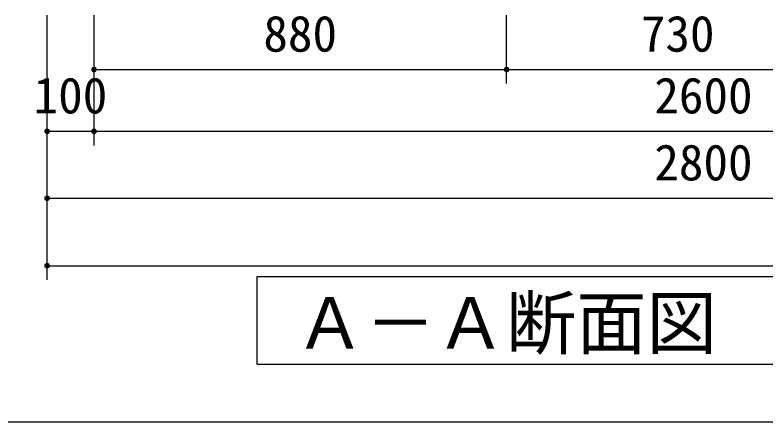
# Model space of a CAD drawing. Units: millimetres, scale not verified. Extents: x -8910 to 8910, y -6308 to 6308.
# Drawn here: x -6142 to -4541, y -5056 to -4188 of the extents above; entities that cross this region are included whole.
import ezdxf
from ezdxf.enums import TextEntityAlignment as Align

# ---------------------------------------------------------------- set-up
doc = ezdxf.new("R2010")
doc.units = ezdxf.units.MM
doc.header["$LTSCALE"] = 30
for name, color, linetype, lineweight in [('0-3_製作', 5, 'Continuous', 25), ('0-4_機器', 2, 'Continuous', 25), ('1-1_Axis_waku', 7, 'Continuous', 25)]:
    doc.layers.add(name, color=color, linetype=linetype, lineweight=lineweight)
doc.styles.add('ＭＳ ゴシック', font='')
doc.styles.get('ＭＳ ゴシック').set_extended_font_data('MS Gothic')

msp = doc.modelspace()

# ---------------------------------------------------------------- linework, layer by layer
at = {"layer": '0-3_製作', "color": 2}
for p, q in [((-6073.85, -4466.11), (-6073.85, -4187.87)), ((-5973.85, -4334.21), (-5973.85, -4187.87)), ((-5973.85, -4466.11), (-5973.85, -4187.87)), ((-5093.85, -4334.21), (-5093.85, -4187.87)), ((-6073.85, -4608.95), (-6073.85, -4436.11))]:
    msp.add_line(p, q, dxfattribs=at)
at = {"layer": '0-3_製作'}
for points in [[(-5979.83, -4303.84), (-5973.85, -4304.21), (-5979.85, -4304.21)], [(-5979.85, -4304.21), (-5976.4, -4309.64), (-5979.8, -4304.97)], [(-5979.85, -4304.21), (-5975.7, -4309.92), (-5976.4, -4309.64)], [(-5973.85, -4304.21), (-5975.7, -4309.92), (-5979.85, -4304.21)], [(-5979.74, -4303.09), (-5973.85, -4304.21), (-5979.83, -4303.84)], [(-5979.8, -4304.97), (-5977.06, -4309.28), (-5979.66, -4305.71)], [(-5979.8, -4304.97), (-5976.4, -4309.64), (-5977.06, -4309.28)], [(-5979.55, -4302.36), (-5973.85, -4304.21), (-5979.74, -4303.09)], [(-5979.66, -4305.71), (-5977.67, -4308.84), (-5979.43, -4306.42)], [(-5979.66, -4305.71), (-5977.06, -4309.28), (-5977.67, -4308.84)], [(-5979.28, -4301.66), (-5973.85, -4304.21), (-5979.55, -4302.36)], [(-5979.43, -4306.42), (-5978.22, -4308.32), (-5979.1, -4307.1)], [(-5979.43, -4306.42), (-5977.67, -4308.84), (-5978.22, -4308.32)], [(-5978.91, -4301), (-5973.85, -4304.21), (-5979.28, -4301.66)], [(-5979.1, -4307.1), (-5978.22, -4308.32), (-5978.7, -4307.74)], [(-5978.47, -4300.39), (-5973.85, -4304.21), (-5978.91, -4301)], [(-5977.95, -4299.84), (-5973.85, -4304.21), (-5978.47, -4300.39)], [(-5977.37, -4299.36), (-5973.85, -4304.21), (-5977.95, -4299.84)], [(-5976.74, -4298.96), (-5973.85, -4304.21), (-5977.37, -4299.36)], [(-5976.74, -4298.96), (-5973.85, -4298.21), (-5973.85, -4304.21)], [(-5976.06, -4298.64), (-5973.85, -4298.21), (-5976.74, -4298.96)], [(-5975.34, -4298.4), (-5973.85, -4298.21), (-5976.06, -4298.64)], [(-5973.85, -4304.21), (-5974.97, -4310.11), (-5975.7, -4309.92)], [(-5974.6, -4298.26), (-5973.85, -4298.21), (-5975.34, -4298.4)], [(-5973.85, -4304.21), (-5974.22, -4310.2), (-5974.97, -4310.11)], [(-5973.85, -4304.21), (-5973.85, -4310.21), (-5974.22, -4310.2)], [(-5973.85, -4298.21), (-5967.85, -4304.21), (-5973.85, -4304.21)], [(-5973.47, -4298.23), (-5967.85, -4304.21), (-5973.85, -4298.21)], [(-5973.85, -4304.21), (-5973.09, -4310.17), (-5973.85, -4310.21)], [(-5973.85, -4304.21), (-5972.35, -4310.03), (-5973.09, -4310.17)], [(-5973.85, -4304.21), (-5971.64, -4309.79), (-5972.35, -4310.03)], [(-5973.85, -4304.21), (-5970.96, -4309.47), (-5971.64, -4309.79)], [(-5973.85, -4304.21), (-5970.32, -4309.07), (-5970.96, -4309.47)], [(-5967.85, -4304.21), (-5970.32, -4309.07), (-5973.85, -4304.21)], [(-5972.72, -4298.32), (-5967.85, -4304.21), (-5973.47, -4298.23)], [(-5971.99, -4298.51), (-5967.85, -4304.21), (-5972.72, -4298.32)], [(-5971.29, -4298.79), (-5967.85, -4304.21), (-5971.99, -4298.51)], [(-5971.29, -4298.79), (-5967.89, -4303.46), (-5967.85, -4304.21)], [(-5970.63, -4299.15), (-5967.89, -4303.46), (-5971.29, -4298.79)], [(-5970.63, -4299.15), (-5968.04, -4302.72), (-5967.89, -4303.46)], [(-5970.02, -4299.59), (-5968.04, -4302.72), (-5970.63, -4299.15)], [(-5967.85, -4304.21), (-5969.74, -4308.59), (-5970.32, -4309.07)], [(-5970.02, -4299.59), (-5968.27, -4302.01), (-5968.04, -4302.72)], [(-5969.47, -4300.11), (-5968.27, -4302.01), (-5970.02, -4299.59)], [(-5967.85, -4304.21), (-5969.22, -4308.04), (-5969.74, -4308.59)], [(-5969.47, -4300.11), (-5968.59, -4301.32), (-5968.27, -4302.01)], [(-5968.99, -4300.69), (-5968.59, -4301.32), (-5969.47, -4300.11)], [(-5967.85, -4304.21), (-5968.78, -4307.43), (-5969.22, -4308.04)], [(-5967.85, -4304.21), (-5968.42, -4306.77), (-5968.78, -4307.43)], [(-5967.85, -4304.21), (-5968.14, -4306.07), (-5968.42, -4306.77)], [(-5967.85, -4304.21), (-5967.95, -4305.34), (-5968.14, -4306.07)], [(-5967.85, -4304.21), (-5967.86, -4304.59), (-5967.95, -4305.34)], [(-5099.84, -4303.84), (-5093.85, -4304.21), (-5099.85, -4304.21)], [(-5099.85, -4304.21), (-5094.97, -4310.11), (-5099.8, -4304.97)], [(-5099.85, -4304.21), (-5094.22, -4310.2), (-5094.97, -4310.11)], [(-5093.85, -4304.21), (-5094.22, -4310.2), (-5099.85, -4304.21)], [(-5099.74, -4303.09), (-5093.85, -4304.21), (-5099.84, -4303.84)], [(-5099.8, -4304.97), (-5095.7, -4309.92), (-5099.66, -4305.71)], [(-5099.8, -4304.97), (-5094.97, -4310.11), (-5095.7, -4309.92)], [(-5099.55, -4302.36), (-5093.85, -4304.21), (-5099.74, -4303.09)], [(-5099.66, -4305.71), (-5096.4, -4309.64), (-5099.43, -4306.42)], [(-5099.66, -4305.71), (-5095.7, -4309.92), (-5096.4, -4309.64)], [(-5099.28, -4301.66), (-5093.85, -4304.21), (-5099.55, -4302.36)], [(-5099.43, -4306.42), (-5097.06, -4309.28), (-5099.11, -4307.1)], [(-5099.43, -4306.42), (-5096.4, -4309.64), (-5097.06, -4309.28)], [(-5098.91, -4301), (-5093.85, -4304.21), (-5099.28, -4301.66)], [(-5099.11, -4307.1), (-5097.67, -4308.84), (-5098.7, -4307.74)], [(-5099.11, -4307.1), (-5097.06, -4309.28), (-5097.67, -4308.84)], [(-5098.47, -4300.39), (-5093.85, -4304.21), (-5098.91, -4301)], [(-5098.7, -4307.74), (-5097.67, -4308.84), (-5098.22, -4308.32)], [(-5097.95, -4299.84), (-5093.85, -4304.21), (-5098.47, -4300.39)], [(-5097.37, -4299.36), (-5093.85, -4304.21), (-5097.95, -4299.84)], [(-5097.37, -4299.36), (-5093.85, -4298.21), (-5093.85, -4304.21)], [(-5096.74, -4298.96), (-5093.85, -4298.21), (-5097.37, -4299.36)], [(-5096.06, -4298.64), (-5093.85, -4298.21), (-5096.74, -4298.96)], [(-5095.34, -4298.4), (-5093.85, -4298.21), (-5096.06, -4298.64)], [(-5094.6, -4298.26), (-5093.85, -4298.21), (-5095.34, -4298.4)], [(-5093.85, -4304.21), (-5093.85, -4310.21), (-5094.22, -4310.2)], [(-5093.85, -4298.21), (-5087.85, -4304.21), (-5093.85, -4304.21)], [(-5093.47, -4298.23), (-5087.85, -4304.21), (-5093.85, -4298.21)], [(-5093.85, -4304.21), (-5093.1, -4310.17), (-5093.85, -4310.21)], [(-5093.85, -4304.21), (-5092.36, -4310.03), (-5093.1, -4310.17)], [(-5093.85, -4304.21), (-5091.64, -4309.79), (-5092.36, -4310.03)], [(-5093.85, -4304.21), (-5090.96, -4309.47), (-5091.64, -4309.79)], [(-5093.85, -4304.21), (-5090.32, -4309.07), (-5090.96, -4309.47)], [(-5093.85, -4304.21), (-5089.74, -4308.59), (-5090.32, -4309.07)], [(-5087.85, -4304.21), (-5089.74, -4308.59), (-5093.85, -4304.21)], [(-5092.72, -4298.32), (-5087.85, -4304.21), (-5093.47, -4298.23)], [(-5092.72, -4298.32), (-5087.89, -4303.46), (-5087.85, -4304.21)], [(-5091.99, -4298.51), (-5087.89, -4303.46), (-5092.72, -4298.32)], [(-5091.99, -4298.51), (-5088.04, -4302.72), (-5087.89, -4303.46)], [(-5091.29, -4298.79), (-5088.04, -4302.72), (-5091.99, -4298.51)], [(-5091.29, -4298.79), (-5088.27, -4302.01), (-5088.04, -4302.72)], [(-5090.63, -4299.15), (-5088.27, -4302.01), (-5091.29, -4298.79)], [(-5090.63, -4299.15), (-5088.59, -4301.32), (-5088.27, -4302.01)], [(-5090.02, -4299.59), (-5088.59, -4301.32), (-5090.63, -4299.15)], [(-5090.02, -4299.59), (-5088.99, -4300.69), (-5088.59, -4301.32)], [(-5089.47, -4300.11), (-5088.99, -4300.69), (-5090.02, -4299.59)], [(-5087.85, -4304.21), (-5089.22, -4308.04), (-5089.74, -4308.59)], [(-5087.85, -4304.21), (-5088.78, -4307.43), (-5089.22, -4308.04)], [(-5087.85, -4304.21), (-5088.42, -4306.77), (-5088.78, -4307.43)], [(-5087.85, -4304.21), (-5088.14, -4306.07), (-5088.42, -4306.77)], [(-5087.85, -4304.21), (-5087.95, -4305.34), (-5088.14, -4306.07)], [(-5087.85, -4304.21), (-5087.86, -4304.59), (-5087.95, -4305.34)], [(-6079.84, -4435.73), (-6073.85, -4436.11), (-6079.85, -4436.11)], [(-6079.85, -4436.11), (-6075.7, -4441.81), (-6079.8, -4436.86)], [(-6079.85, -4436.11), (-6074.97, -4442), (-6075.7, -4441.81)], [(-6073.85, -4436.11), (-6074.97, -4442), (-6079.85, -4436.11)], [(-6079.74, -4434.98), (-6073.85, -4436.11), (-6079.84, -4435.73)], [(-6079.55, -4434.25), (-6073.85, -4436.11), (-6079.74, -4434.98)], [(-6079.28, -4433.55), (-6073.85, -4436.11), (-6079.55, -4434.25)], [(-6078.91, -4432.89), (-6073.85, -4436.11), (-6079.28, -4433.55)], [(-6078.47, -4432.28), (-6073.85, -4436.11), (-6078.91, -4432.89)], [(-6077.96, -4431.73), (-6073.85, -4436.11), (-6078.47, -4432.28)], [(-6077.38, -4431.25), (-6073.85, -4436.11), (-6077.96, -4431.73)], [(-6077.38, -4431.25), (-6073.85, -4430.11), (-6073.85, -4436.11)], [(-6076.74, -4430.85), (-6073.85, -4430.11), (-6077.38, -4431.25)], [(-6076.06, -4430.53), (-6073.85, -4430.11), (-6076.74, -4430.85)], [(-6075.34, -4430.29), (-6073.85, -4430.11), (-6076.06, -4430.53)], [(-6074.6, -4430.15), (-6073.85, -4430.11), (-6075.34, -4430.29)], [(-6073.85, -4436.11), (-6074.23, -4442.09), (-6074.97, -4442)], [(-6073.85, -4436.11), (-6073.85, -4442.11), (-6074.23, -4442.09)], [(-6073.85, -4430.11), (-6067.85, -4436.11), (-6073.85, -4436.11)], [(-6073.47, -4430.12), (-6067.85, -4436.11), (-6073.85, -4430.11)], [(-6073.85, -4436.11), (-6073.1, -4442.06), (-6073.85, -4442.11)], [(-6073.85, -4436.11), (-6072.36, -4441.92), (-6073.1, -4442.06)], [(-6073.85, -4436.11), (-6071.64, -4441.68), (-6072.36, -4441.92)], [(-6073.85, -4436.11), (-6070.96, -4441.36), (-6071.64, -4441.68)], [(-6073.85, -4436.11), (-6070.32, -4440.96), (-6070.96, -4441.36)], [(-6073.85, -4436.11), (-6069.74, -4440.48), (-6070.32, -4440.96)], [(-6067.85, -4436.11), (-6069.74, -4440.48), (-6073.85, -4436.11)], [(-6072.72, -4430.21), (-6067.85, -4436.11), (-6073.47, -4430.12)], [(-6071.99, -4430.4), (-6067.85, -4436.11), (-6072.72, -4430.21)], [(-6071.99, -4430.4), (-6067.9, -4435.35), (-6067.85, -4436.11)], [(-6071.29, -4430.68), (-6067.9, -4435.35), (-6071.99, -4430.4)], [(-6071.29, -4430.68), (-6068.04, -4434.61), (-6067.9, -4435.35)], [(-6070.63, -4431.04), (-6068.04, -4434.61), (-6071.29, -4430.68)], [(-6070.63, -4431.04), (-6068.27, -4433.9), (-6068.04, -4434.61)], [(-6070.02, -4431.48), (-6068.27, -4433.9), (-6070.63, -4431.04)], [(-6070.02, -4431.48), (-6068.59, -4433.22), (-6068.27, -4433.9)], [(-6069.47, -4432), (-6068.59, -4433.22), (-6070.02, -4431.48)], [(-6067.85, -4436.11), (-6069.23, -4439.93), (-6069.74, -4440.48)], [(-6069.47, -4432), (-6068.99, -4432.58), (-6068.59, -4433.22)], [(-6067.85, -4436.11), (-6068.78, -4439.32), (-6069.23, -4439.93)], [(-6067.85, -4436.11), (-6068.42, -4438.66), (-6068.78, -4439.32)], [(-6067.85, -4436.11), (-6068.14, -4437.96), (-6068.42, -4438.66)], [(-6067.85, -4436.11), (-6067.95, -4437.23), (-6068.14, -4437.96)], [(-6067.85, -4436.11), (-6067.86, -4436.48), (-6067.95, -4437.23)], [(-5979.83, -4435.73), (-5973.85, -4436.11), (-5979.85, -4436.11)], [(-5979.85, -4436.11), (-5975.7, -4441.81), (-5979.8, -4436.86)], [(-5979.85, -4436.11), (-5974.97, -4442), (-5975.7, -4441.81)], [(-5973.85, -4436.11), (-5974.97, -4442), (-5979.85, -4436.11)], [(-5979.74, -4434.98), (-5973.85, -4436.11), (-5979.83, -4435.73)], [(-5979.55, -4434.25), (-5973.85, -4436.11), (-5979.74, -4434.98)], [(-5979.28, -4433.55), (-5973.85, -4436.11), (-5979.55, -4434.25)], [(-5978.91, -4432.89), (-5973.85, -4436.11), (-5979.28, -4433.55)], [(-5978.47, -4432.28), (-5973.85, -4436.11), (-5978.91, -4432.89)], [(-5977.95, -4431.73), (-5973.85, -4436.11), (-5978.47, -4432.28)], [(-5977.37, -4431.25), (-5973.85, -4436.11), (-5977.95, -4431.73)], [(-5977.37, -4431.25), (-5973.85, -4430.11), (-5973.85, -4436.11)], [(-5976.74, -4430.85), (-5973.85, -4430.11), (-5977.37, -4431.25)], [(-5976.06, -4430.53), (-5973.85, -4430.11), (-5976.74, -4430.85)], [(-5975.34, -4430.29), (-5973.85, -4430.11), (-5976.06, -4430.53)], [(-5974.6, -4430.15), (-5973.85, -4430.11), (-5975.34, -4430.29)], [(-5973.85, -4436.11), (-5974.22, -4442.09), (-5974.97, -4442)], [(-5973.85, -4436.11), (-5973.85, -4442.11), (-5974.22, -4442.09)], [(-5973.85, -4430.11), (-5967.85, -4436.11), (-5973.85, -4436.11)], [(-5973.47, -4430.12), (-5967.85, -4436.11), (-5973.85, -4430.11)], [(-5973.85, -4436.11), (-5973.09, -4442.06), (-5973.85, -4442.11)], [(-5973.85, -4436.11), (-5972.35, -4441.92), (-5973.09, -4442.06)], [(-5973.85, -4436.11), (-5971.64, -4441.68), (-5972.35, -4441.92)], [(-5973.85, -4436.11), (-5970.96, -4441.36), (-5971.64, -4441.68)], [(-5973.85, -4436.11), (-5970.32, -4440.96), (-5970.96, -4441.36)], [(-5973.85, -4436.11), (-5969.74, -4440.48), (-5970.32, -4440.96)], [(-5967.85, -4436.11), (-5969.74, -4440.48), (-5973.85, -4436.11)], [(-5972.72, -4430.21), (-5967.85, -4436.11), (-5973.47, -4430.12)], [(-5971.99, -4430.4), (-5967.85, -4436.11), (-5972.72, -4430.21)], [(-5971.99, -4430.4), (-5967.89, -4435.35), (-5967.85, -4436.11)], [(-5971.29, -4430.68), (-5967.89, -4435.35), (-5971.99, -4430.4)], [(-5971.29, -4430.68), (-5968.04, -4434.61), (-5967.89, -4435.35)], [(-5970.63, -4431.04), (-5968.04, -4434.61), (-5971.29, -4430.68)], [(-5970.63, -4431.04), (-5968.27, -4433.9), (-5968.04, -4434.61)], [(-5970.02, -4431.48), (-5968.27, -4433.9), (-5970.63, -4431.04)], [(-5970.02, -4431.48), (-5968.59, -4433.22), (-5968.27, -4433.9)], [(-5969.47, -4432), (-5968.59, -4433.22), (-5970.02, -4431.48)], [(-5967.85, -4436.11), (-5969.22, -4439.93), (-5969.74, -4440.48)], [(-5969.47, -4432), (-5968.99, -4432.58), (-5968.59, -4433.22)], [(-5967.85, -4436.11), (-5968.78, -4439.32), (-5969.22, -4439.93)], [(-5967.85, -4436.11), (-5968.42, -4438.66), (-5968.78, -4439.32)], [(-5967.85, -4436.11), (-5968.14, -4437.96), (-5968.42, -4438.66)], [(-5967.85, -4436.11), (-5967.95, -4437.23), (-5968.14, -4437.96)], [(-5967.85, -4436.11), (-5967.86, -4436.48), (-5967.95, -4437.23)], [(-6079.8, -4436.86), (-6076.4, -4441.54), (-6079.66, -4437.6)], [(-6079.8, -4436.86), (-6075.7, -4441.81), (-6076.4, -4441.54)], [(-6079.66, -4437.6), (-6077.06, -4441.17), (-6079.43, -4438.31)], [(-6079.66, -4437.6), (-6076.4, -4441.54), (-6077.06, -4441.17)], [(-6079.43, -4438.31), (-6077.67, -4440.73), (-6079.11, -4439)], [(-6079.43, -4438.31), (-6077.06, -4441.17), (-6077.67, -4440.73)], [(-6079.11, -4439), (-6078.22, -4440.21), (-6078.7, -4439.63)], [(-6079.11, -4439), (-6077.67, -4440.73), (-6078.22, -4440.21)], [(-5979.8, -4436.86), (-5976.4, -4441.54), (-5979.66, -4437.6)], [(-5979.8, -4436.86), (-5975.7, -4441.81), (-5976.4, -4441.54)], [(-5979.66, -4437.6), (-5977.06, -4441.17), (-5979.43, -4438.31)], [(-5979.66, -4437.6), (-5976.4, -4441.54), (-5977.06, -4441.17)], [(-5979.43, -4438.31), (-5977.67, -4440.73), (-5979.1, -4439)], [(-5979.43, -4438.31), (-5977.06, -4441.17), (-5977.67, -4440.73)], [(-5979.1, -4439), (-5978.22, -4440.21), (-5978.7, -4439.63)], [(-5979.1, -4439), (-5977.67, -4440.73), (-5978.22, -4440.21)], [(-6079.84, -4578.57), (-6073.85, -4578.95), (-6079.85, -4578.95)], [(-6079.85, -4578.95), (-6075.7, -4584.65), (-6079.8, -4579.7)], [(-6079.85, -4578.95), (-6074.97, -4584.84), (-6075.7, -4584.65)], [(-6073.85, -4578.95), (-6074.97, -4584.84), (-6079.85, -4578.95)], [(-6079.74, -4577.82), (-6073.85, -4578.95), (-6079.84, -4578.57)], [(-6079.8, -4579.7), (-6076.4, -4584.38), (-6079.66, -4580.44)], [(-6079.8, -4579.7), (-6075.7, -4584.65), (-6076.4, -4584.38)], [(-6079.55, -4577.09), (-6073.85, -4578.95), (-6079.74, -4577.82)], [(-6079.66, -4580.44), (-6077.06, -4584.01), (-6079.43, -4581.16)], [(-6079.66, -4580.44), (-6076.4, -4584.38), (-6077.06, -4584.01)], [(-6079.28, -4576.39), (-6073.85, -4578.95), (-6079.55, -4577.09)], [(-6078.91, -4575.73), (-6073.85, -4578.95), (-6079.28, -4576.39)], [(-6078.47, -4575.12), (-6073.85, -4578.95), (-6078.91, -4575.73)], [(-6077.96, -4574.57), (-6073.85, -4578.95), (-6078.47, -4575.12)], [(-6077.38, -4574.09), (-6073.85, -4578.95), (-6077.96, -4574.57)], [(-6077.38, -4574.09), (-6073.85, -4572.95), (-6073.85, -4578.95)], [(-6076.74, -4573.69), (-6073.85, -4572.95), (-6077.38, -4574.09)], [(-6076.06, -4573.37), (-6073.85, -4572.95), (-6076.74, -4573.69)], [(-6075.34, -4573.14), (-6073.85, -4572.95), (-6076.06, -4573.37)], [(-6074.6, -4572.99), (-6073.85, -4572.95), (-6075.34, -4573.14)], [(-6073.85, -4578.95), (-6074.23, -4584.94), (-6074.97, -4584.84)], [(-6073.85, -4578.95), (-6073.85, -4584.95), (-6074.23, -4584.94)], [(-6073.85, -4572.95), (-6067.85, -4578.95), (-6073.85, -4578.95)], [(-6073.47, -4572.96), (-6067.85, -4578.95), (-6073.85, -4572.95)], [(-6073.85, -4578.95), (-6073.1, -4584.9), (-6073.85, -4584.95)], [(-6073.85, -4578.95), (-6072.36, -4584.76), (-6073.1, -4584.9)], [(-6073.85, -4578.95), (-6071.64, -4584.53), (-6072.36, -4584.76)], [(-6073.85, -4578.95), (-6070.96, -4584.21), (-6071.64, -4584.53)], [(-6073.85, -4578.95), (-6070.32, -4583.8), (-6070.96, -4584.21)], [(-6073.85, -4578.95), (-6069.74, -4583.32), (-6070.32, -4583.8)], [(-6067.85, -4578.95), (-6069.74, -4583.32), (-6073.85, -4578.95)], [(-6072.72, -4573.05), (-6067.85, -4578.95), (-6073.47, -4572.96)], [(-6071.99, -4573.24), (-6067.85, -4578.95), (-6072.72, -4573.05)], [(-6071.99, -4573.24), (-6067.9, -4578.2), (-6067.85, -4578.95)], [(-6071.29, -4573.52), (-6067.9, -4578.2), (-6071.99, -4573.24)], [(-6071.29, -4573.52), (-6068.04, -4577.46), (-6067.9, -4578.2)], [(-6070.63, -4573.88), (-6068.04, -4577.46), (-6071.29, -4573.52)], [(-6070.63, -4573.88), (-6068.27, -4576.74), (-6068.04, -4577.46)], [(-6070.02, -4574.32), (-6068.27, -4576.74), (-6070.63, -4573.88)], [(-6070.02, -4574.32), (-6068.59, -4576.06), (-6068.27, -4576.74)], [(-6069.47, -4574.84), (-6068.59, -4576.06), (-6070.02, -4574.32)], [(-6067.85, -4578.95), (-6069.23, -4582.77), (-6069.74, -4583.32)], [(-6069.47, -4574.84), (-6068.99, -4575.42), (-6068.59, -4576.06)], [(-6067.85, -4578.95), (-6068.78, -4582.16), (-6069.23, -4582.77)], [(-6067.85, -4578.95), (-6068.42, -4581.5), (-6068.78, -4582.16)], [(-6067.85, -4578.95), (-6068.14, -4580.8), (-6068.42, -4581.5)], [(-6067.85, -4578.95), (-6067.95, -4580.07), (-6068.14, -4580.8)], [(-6067.85, -4578.95), (-6067.86, -4579.32), (-6067.95, -4580.07)], [(-6079.43, -4581.16), (-6077.67, -4583.57), (-6079.11, -4581.84)], [(-6079.43, -4581.16), (-6077.06, -4584.01), (-6077.67, -4583.57)], [(-6079.11, -4581.84), (-6078.22, -4583.05), (-6078.7, -4582.47)], [(-6079.11, -4581.84), (-6077.67, -4583.57), (-6078.22, -4583.05)], [(-6079.84, -4722.56), (-6073.85, -4722.94), (-6079.85, -4722.94)], [(-6079.85, -4722.94), (-6075.7, -4728.64), (-6079.8, -4723.69)], [(-6079.85, -4722.94), (-6074.97, -4728.83), (-6075.7, -4728.64)], [(-6073.85, -4722.94), (-6074.97, -4728.83), (-6079.85, -4722.94)], [(-6079.74, -4721.81), (-6073.85, -4722.94), (-6079.84, -4722.56)], [(-6079.8, -4723.69), (-6076.4, -4728.37), (-6079.66, -4724.43)], [(-6079.8, -4723.69), (-6075.7, -4728.64), (-6076.4, -4728.37)], [(-6079.55, -4721.08), (-6073.85, -4722.94), (-6079.74, -4721.81)], [(-6079.66, -4724.43), (-6077.06, -4728), (-6079.43, -4725.15)], [(-6079.66, -4724.43), (-6076.4, -4728.37), (-6077.06, -4728)], [(-6079.28, -4720.38), (-6073.85, -4722.94), (-6079.55, -4721.08)], [(-6078.91, -4719.72), (-6073.85, -4722.94), (-6079.28, -4720.38)], [(-6078.47, -4719.11), (-6073.85, -4722.94), (-6078.91, -4719.72)], [(-6077.96, -4718.56), (-6073.85, -4722.94), (-6078.47, -4719.11)], [(-6077.38, -4718.08), (-6073.85, -4722.94), (-6077.96, -4718.56)], [(-6077.38, -4718.08), (-6073.85, -4716.94), (-6073.85, -4722.94)], [(-6076.74, -4717.68), (-6073.85, -4716.94), (-6077.38, -4718.08)], [(-6076.06, -4717.36), (-6073.85, -4716.94), (-6076.74, -4717.68)], [(-6075.34, -4717.13), (-6073.85, -4716.94), (-6076.06, -4717.36)], [(-6074.6, -4716.99), (-6073.85, -4716.94), (-6075.34, -4717.13)], [(-6073.85, -4722.94), (-6074.23, -4728.93), (-6074.97, -4728.83)], [(-6073.85, -4722.94), (-6073.85, -4728.94), (-6074.23, -4728.93)], [(-6073.85, -4716.94), (-6067.85, -4722.94), (-6073.85, -4722.94)], [(-6073.47, -4716.95), (-6067.85, -4722.94), (-6073.85, -4716.94)], [(-6073.85, -4722.94), (-6073.1, -4728.89), (-6073.85, -4728.94)], [(-6073.85, -4722.94), (-6072.36, -4728.75), (-6073.1, -4728.89)], [(-6073.85, -4722.94), (-6071.64, -4728.52), (-6072.36, -4728.75)], [(-6073.85, -4722.94), (-6070.96, -4728.2), (-6071.64, -4728.52)], [(-6073.85, -4722.94), (-6070.32, -4727.79), (-6070.96, -4728.2)], [(-6073.85, -4722.94), (-6069.74, -4727.31), (-6070.32, -4727.79)], [(-6067.85, -4722.94), (-6069.74, -4727.31), (-6073.85, -4722.94)], [(-6072.72, -4717.04), (-6067.85, -4722.94), (-6073.47, -4716.95)], [(-6071.99, -4717.23), (-6067.85, -4722.94), (-6072.72, -4717.04)], [(-6071.99, -4717.23), (-6067.9, -4722.19), (-6067.85, -4722.94)], [(-6071.29, -4717.51), (-6067.9, -4722.19), (-6071.99, -4717.23)], [(-6071.29, -4717.51), (-6068.04, -4721.45), (-6067.9, -4722.19)], [(-6070.63, -4717.87), (-6068.04, -4721.45), (-6071.29, -4717.51)], [(-6070.63, -4717.87), (-6068.27, -4720.73), (-6068.04, -4721.45)], [(-6070.02, -4718.32), (-6068.27, -4720.73), (-6070.63, -4717.87)], [(-6070.02, -4718.32), (-6068.59, -4720.05), (-6068.27, -4720.73)], [(-6069.47, -4718.83), (-6068.59, -4720.05), (-6070.02, -4718.32)], [(-6067.85, -4722.94), (-6069.23, -4726.76), (-6069.74, -4727.31)], [(-6069.47, -4718.83), (-6068.99, -4719.41), (-6068.59, -4720.05)], [(-6067.85, -4722.94), (-6068.78, -4726.15), (-6069.23, -4726.76)], [(-6067.85, -4722.94), (-6068.42, -4725.49), (-6068.78, -4726.15)], [(-6067.85, -4722.94), (-6068.14, -4724.79), (-6068.42, -4725.49)], [(-6067.85, -4722.94), (-6067.95, -4724.06), (-6068.14, -4724.79)], [(-6067.85, -4722.94), (-6067.86, -4723.32), (-6067.95, -4724.06)], [(-6079.43, -4725.15), (-6077.67, -4727.56), (-6079.11, -4725.83)], [(-6079.43, -4725.15), (-6077.06, -4728), (-6077.67, -4727.56)], [(-6079.11, -4725.83), (-6078.22, -4727.05), (-6078.7, -4726.47)], [(-6079.11, -4725.83), (-6077.67, -4727.56), (-6078.22, -4727.05)]]:
    msp.add_solid(points, dxfattribs=at)
at = {"layer": '0-4_機器'}
for p, q in [((-5973.85, -4304.21), (-5093.85, -4304.21)), ((-5093.85, -4304.21), (-4363.85, -4304.21)), ((-6073.85, -4436.11), (-5973.85, -4436.11)), ((-5973.85, -4436.11), (-3373.85, -4436.11)), ((-6073.85, -4752.94), (-6073.85, -4578.95)), ((-6073.85, -4578.95), (-3273.85, -4578.95)), ((-6073.85, -4722.94), (-2593.82, -4722.94))]:
    msp.add_line(p, q, dxfattribs=at)
at = {"layer": '0-4_機器', "color": 3}
msp.add_lwpolyline([(-3597.42, -4932.95), (-3597.42, -4746.64), (-5626.75, -4746.64), (-5626.75, -4932.95)], close=True, dxfattribs=at)
at = {"layer": '1-1_Axis_waku'}
msp.add_line((-7770, -5056.5), (8400, -5056.5), dxfattribs=at)

# ---------------------------------------------------------------- texts
at = {"layer": '0-3_製作', "color": 4, "style": 'ＭＳ ゴシック'}
for s, p in [('880', (-5612.6, -4289.21)), ('730', (-4807.6, -4289.21)), ('100', (-6102.6, -4421.11)), ('2600', (-4778.85, -4421.11)), ('2800', (-4778.85, -4563.95))]:
    msp.add_text(s, height=76.98, dxfattribs=at).set_placement(p, align=Align.BOTTOM_LEFT)
at = {"layer": '0-4_機器', "color": 4, "style": 'ＭＳ ゴシック'}
msp.add_text('Ａ－Ａ断面図', height=110, dxfattribs=at).set_placement((-5545.5, -4932.92), align=Align.BOTTOM_LEFT)

doc.saveas('drawing.dxf')
